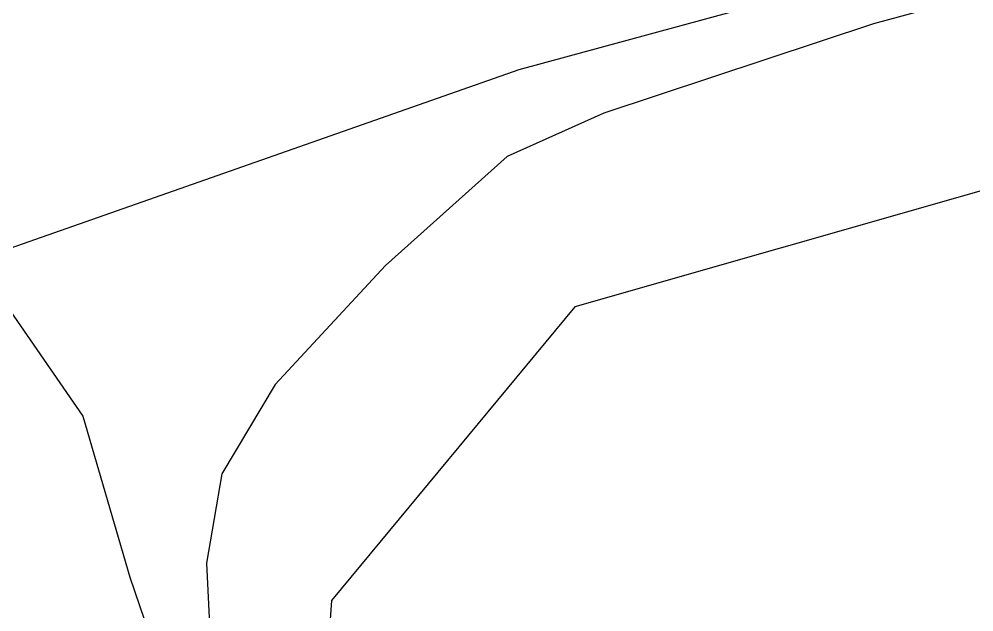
# Model space of a CAD drawing. Header units: inches. Extents: x 653559 to 669309, y 7245317 to 7256454.
# Drawn here: x 661927.6 to 662017.9, y 7251745.6 to 7251801.7 of the extents above; entities that cross this region are included whole.
import ezdxf

# ---------------------------------------------------------------- set-up
doc = ezdxf.new("R2010")
doc.units = ezdxf.units.IN
doc.header["$MEASUREMENT"] = 0
for name, color, linetype in [('Alambrados', 7, 'Continuous'), ('Caminos', 1, 'Continuous'), ('Reserva', 92, 'Continuous')]:
    doc.layers.add(name, color=color, linetype=linetype)

msp = doc.modelspace()

# ---------------------------------------------------------------- linework, layer by layer
at = {"layer": 'Alambrados', "transparency": 33554613}
msp.add_lwpolyline([(662809.331, 7252024.323), (661974.833, 7251796.913), (661923.429, 7251778.861), (661933.589, 7251764.15), (661938.034, 7251748.91), (661965.445, 7251669.376), (661980.526, 7251623.074), (661984.76, 7251613.02), (661983.437, 7251597.542), (661944.543, 7251579.682), (661801.932, 7251511.155), (661785.528, 7251472.393), (661756.027, 7251378.599), (661746.766, 7251346.584), (661730.627, 7251259.933), (661711.312, 7251153.967), (661722.425, 7251108.326), (661734.596, 7251072.343), (661731.288, 7251019.823), (661718.491, 7250919.517), (661721.825, 7250843.158), (661649.435, 7250685.519), (661600.857, 7250585.983)], dxfattribs=at)
at = {"layer": 'Caminos', "transparency": 33554613}
msp.add_lwpolyline([(662149.165, 7251839.387), (662008.406, 7251801.287), (661982.874, 7251792.82), (661973.746, 7251788.719), (661962.237, 7251778.4), (661951.786, 7251767.155), (661946.758, 7251758.689), (661945.303, 7251750.222), (661945.832, 7251739.242)], dxfattribs=at)
at = {"layer": 'Reserva', "transparency": 33554613}
msp.add_lwpolyline([(662305.039, 7250589.153), (662389.706, 7250622.491), (662384.414, 7250694.457), (662341.023, 7250796.587), (662292.868, 7250857.441), (662265.352, 7250886.545), (662256.885, 7250958.512), (662261.647, 7250998.2), (662235.189, 7251141.604), (662203.968, 7251276.013), (662019.024, 7251785.601), (661980.13, 7251774.489), (661957.111, 7251746.707), (661955.524, 7251722.101), (661999.974, 7251598.276), (661966.636, 7251569.701), (662004.737, 7251453.813), (662050.939, 7251294.335), (662209.772, 7250846.141), (662295.101, 7250599.417)], close=True, dxfattribs=at)

doc.saveas('drawing.dxf')
